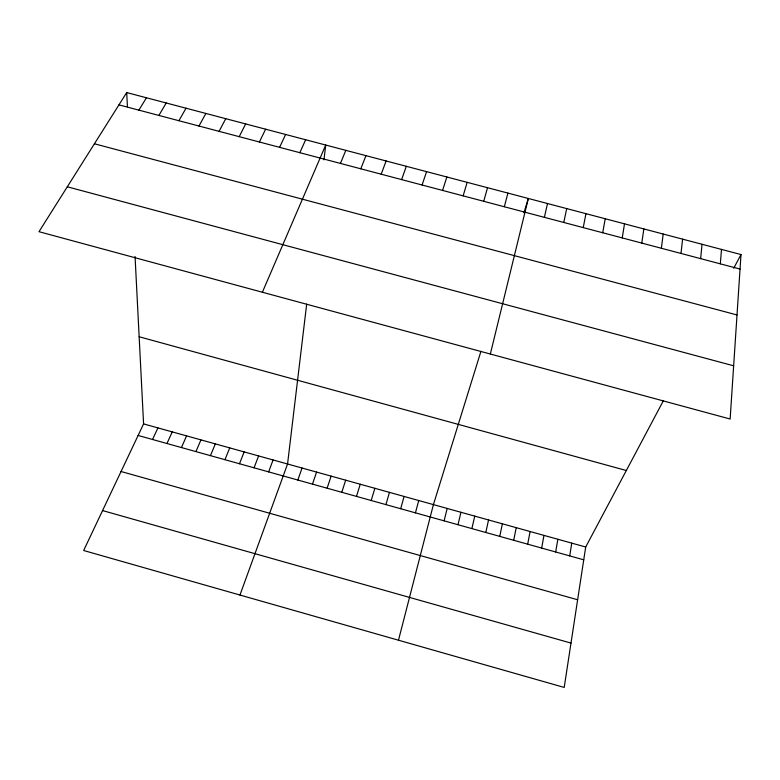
<?xml version="1.0" encoding="UTF-8"?>
<svg xmlns="http://www.w3.org/2000/svg" width="780" height="780" viewBox="0 0 780 780"><rect width="100%" height="100%" fill="white"/><g stroke="black" fill="none" stroke-linecap="round" stroke-linejoin="round"><path stroke-width="1.17" d="M741 254.553L730.139 419.026L39 231.689L126.701 92.566L741 254.553L733.756 268.203M720.32 263.845L721.5 249.405M700.635 258.638L702.039 244.276M680.989 253.451L682.607 239.148M306.686 304.102L287.557 463.993L239.957 595.042M323.944 159.861L325.718 145.041L262.382 292.237M661.362 248.264L663.205 234.039M641.784 243.087L643.841 228.93M663.351 400.784L585.702 547.014L564.203 687.433L83.655 550.505L143.588 423.91L135.057 256.444M569.702 555.896L571.769 543.133M622.235 237.919L624.507 223.831M555.672 551.977L557.856 539.263M602.716 232.762L605.212 218.741M541.661 548.067L543.962 535.392M527.68 544.167L530.088 531.531M583.235 227.604L585.946 213.661M513.708 540.267L516.224 527.67M563.784 222.466L566.709 208.591M499.746 536.377L502.378 523.819M485.813 532.486L488.553 519.967M544.372 217.337L547.511 203.531M471.89 528.596L474.747 516.116M457.987 524.716L460.951 512.275M490.337 354.023L528.343 198.471L523.926 212.726M444.103 520.845L447.174 508.443M398.482 640.214L433.417 504.611L480.938 351.341M504.328 206.749L507.917 193.089M415.438 512.85L418.743 500.526M400.676 508.726L404.089 496.441M483.717 201.298L487.529 187.707M385.924 504.611L389.454 492.375M371.192 500.497L374.848 488.299M463.135 195.858L467.171 182.345M356.479 496.392L360.253 484.234M442.591 190.427L446.852 176.982M341.786 492.297L345.677 480.178M327.122 488.202L331.12 476.122M422.087 185.006L426.572 171.639M312.468 484.117L316.582 472.075M297.833 480.031L302.055 468.029M401.612 179.595L406.331 166.296M268.622 471.88L273.078 459.966M381.186 174.194L386.119 160.972M254.046 467.815L258.619 455.939M360.789 168.811L365.947 155.649M239.489 463.749L244.169 451.912M224.952 459.693L229.749 447.895M340.431 163.429L345.813 150.345M210.434 455.637L215.339 443.888M195.926 451.591L200.957 439.881M181.447 447.554L186.586 435.874M299.832 152.695L305.653 139.756M166.988 443.518L172.234 431.886M152.549 439.481L157.901 427.889M279.591 147.342L285.626 134.472M259.379 141.999L265.639 129.197M239.207 136.666L245.68 123.942M219.073 131.342L225.761 118.687M198.968 126.028L205.881 113.441M178.912 120.724L186.03 108.206M158.886 115.43L166.218 102.98M138.889 110.146L146.435 97.773M118.94 104.871L740.044 269.061M94.419 143.774L737.012 314.954M67.304 186.781L733.649 365.81M139.142 336.755L626.32 470.515M143.588 423.91L585.702 547.014M138.118 435.464L583.742 559.816M121.056 471.51L577.629 599.761M102.56 510.568L570.989 643.091M126.701 92.566L127.423 106.733"/></g></svg>
